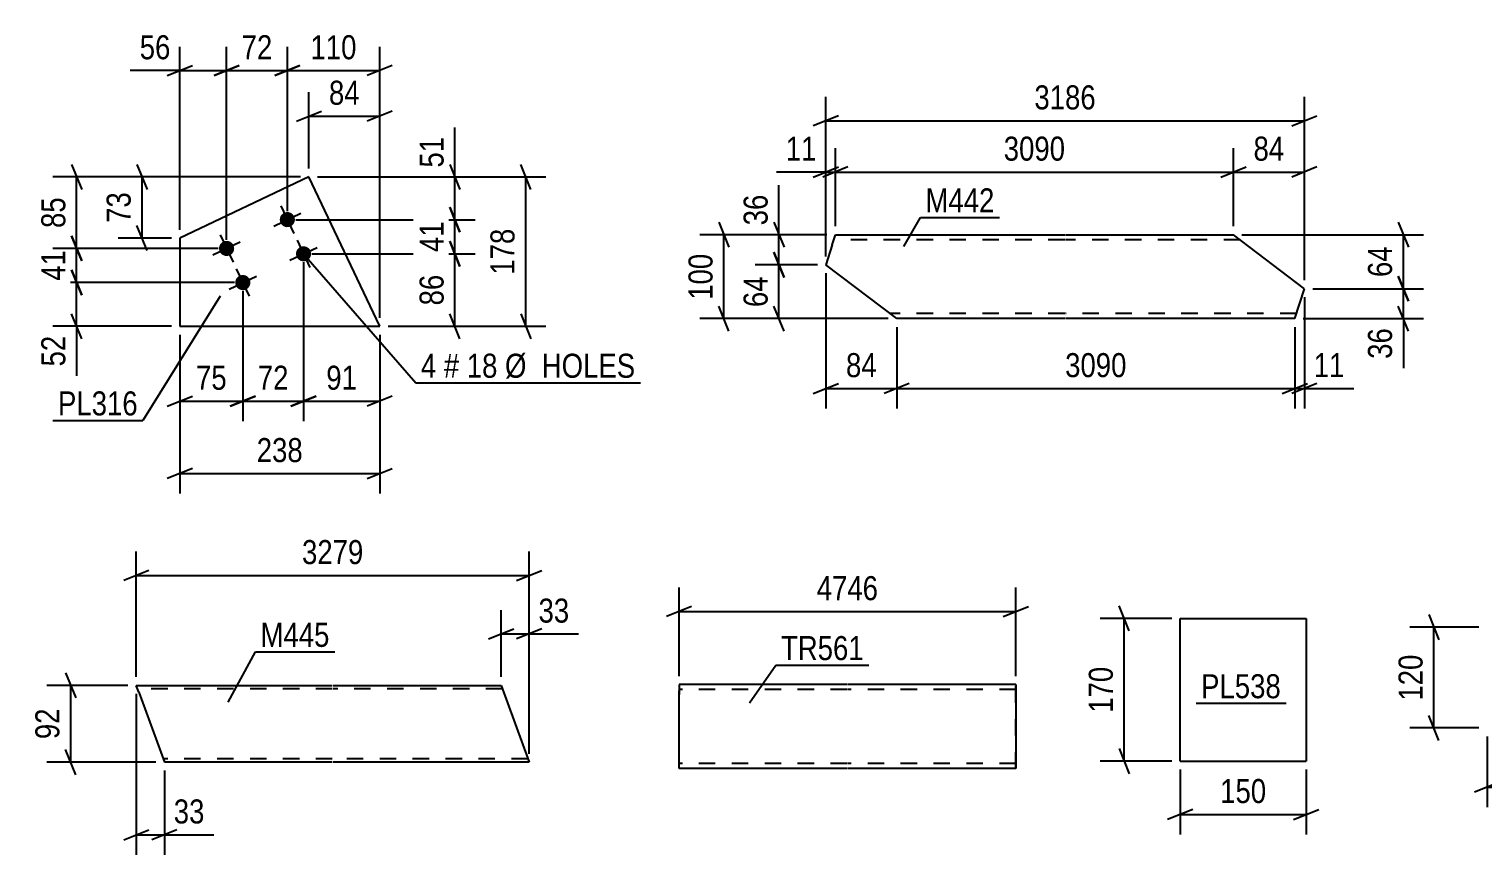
# Model space of a CAD drawing. Header units: millimetres. Extents: x 0 to 594, y 0 to 420.
# Drawn here: x 247.1 to 420.2, y 152.4 to 250.8 of the extents above; entities that cross this region are included whole.
import ezdxf

# ---------------------------------------------------------------- set-up
doc = ezdxf.new("R2010")
doc.units = ezdxf.units.MM
doc.linetypes.add('DXK_LINE_DOT2', pattern=[3.9198, 1.9599, -1.9599])
doc.styles.add('Arial Narrow', font='ARIALN.TTF', dxfattribs={"height": 0.2})

# ---------------------------------------------------------------- blocks, each defined once
blk = doc.blocks.new('Part-570345895-5652 - 5646')
at = {"color": 2, "linetype": 'Continuous'}
for p, q in [((342.74, 225.12), (342, 222.74)), ((342.74, 225.12), (343.12, 226.32)), ((343.12, 226.32), (370.43, 226.32)), ((370.53, 226.32), (390.53, 226.32)), ((398.96, 219.89), (390.53, 226.32)), ((350.43, 216.32), (342, 222.74)), ((397.84, 216.32), (398.96, 219.89)), ((370.43, 216.32), (350.43, 216.32)), ((397.84, 216.32), (370.53, 216.32))]:
    blk.add_line(p, q, dxfattribs=at)
at = {"color": 7, "linetype": 'DXK_LINE_DOT2'}
for p, q in [((370.43, 225.72), (342.93, 225.72)), ((391.32, 225.72), (370.53, 225.72)), ((370.43, 216.92), (349.64, 216.92)), ((398.03, 216.92), (370.53, 216.92))]:
    blk.add_line(p, q, dxfattribs=at)
blk = doc.blocks.new('Part-570345895-1241 - 1223')
at = {"color": 2, "linetype": 'Continuous'}
for p, q in [((260.19, 171.83), (259.89, 172.63)), ((259.89, 172.63), (283.23, 172.63)), ((260.19, 171.83), (263.23, 163.48)), ((283.33, 172.63), (303.33, 172.63)), ((303.33, 172.63), (306.66, 163.48)), ((283.23, 163.48), (263.23, 163.48)), ((306.66, 163.48), (283.33, 163.48))]:
    blk.add_line(p, q, dxfattribs=at)
at = {"color": 7, "linetype": 'DXK_LINE_DOT2'}
for p, q in [((283.23, 172.23), (260.04, 172.23)), ((303.47, 172.23), (283.33, 172.23)), ((303.48, 172.2), (303.47, 172.23)), ((303.47, 172.23), (303.48, 172.2)), ((303.5, 172.13), (303.48, 172.2)), ((303.48, 172.2), (303.5, 172.13)), ((283.23, 163.88), (263.08, 163.88)), ((306.51, 163.88), (283.33, 163.88))]:
    blk.add_line(p, q, dxfattribs=at)
blk = doc.blocks.new('Part-570345895-2169 - 2153')
at = {"color": 2, "linetype": 'Continuous'}
for p, q in [((324.51, 172.73), (324.51, 171.53)), ((344.51, 172.73), (324.51, 172.73)), ((324.51, 162.83), (324.51, 171.53)), ((364.61, 172.73), (344.61, 172.73)), ((364.61, 172.73), (364.61, 172.73)), ((364.61, 172.73), (364.61, 162.73)), ((324.51, 162.73), (324.51, 162.83)), ((344.51, 162.73), (324.51, 162.73)), ((364.61, 162.73), (344.61, 162.73)), ((364.61, 162.73), (364.61, 162.73))]:
    blk.add_line(p, q, dxfattribs=at)
at = {"color": 7, "linetype": 'DXK_LINE_DOT2'}
for p, q in [((344.51, 172.13), (324.51, 172.13)), ((324.51, 171.53), (324.51, 171.99)), ((364.61, 172.13), (344.61, 172.13)), ((364.61, 162.73), (364.61, 172.73)), ((364.61, 172.13), (364.61, 172.13)), ((324.51, 163.33), (324.51, 163.38)), ((344.51, 163.33), (324.51, 163.33)), ((364.61, 163.33), (344.61, 163.33)), ((364.61, 163.33), (364.61, 163.33))]:
    blk.add_line(p, q, dxfattribs=at)
blk = doc.blocks.new('Part-570345895-2017 - 2001')
at = {"color": 2, "linetype": 'Continuous'}
for p, q in [((280.45, 233.2), (265.08, 225.92)), ((288.87, 215.41), (280.45, 233.2)), ((265.08, 225.92), (265.08, 215.41)), ((265.08, 215.41), (288.87, 215.41))]:
    blk.add_line(p, q, dxfattribs=at)
blk = doc.blocks.new('Bolt-570345895-2022 - 2001')
at = {"linetype": 'Continuous'}
for points in [[(278.69, 228.5, -1), (277.06, 227.73, -1)], [(271.46, 225.07, -1), (269.83, 224.3, -1)], [(280.62, 224.43, -1), (278.99, 223.66, -1)], [(273.39, 221.01, -1), (271.76, 220.23, -1)]]:
    blk.add_hatch(color=1, dxfattribs=at).paths.add_polyline_path(points)
at = {"color": 1, "linetype": 'Continuous'}
for p, q in [((276.25, 227.34), (279.5, 228.88)), ((277.11, 229.74), (278.65, 226.48)), ((269.02, 223.92), (272.27, 225.46)), ((269.88, 226.31), (271.42, 223.06)), ((279.03, 225.67), (280.57, 222.42)), ((278.18, 223.27), (281.43, 224.81)), ((271.8, 222.25), (273.34, 218.99)), ((270.95, 219.85), (274.2, 221.39))]:
    blk.add_line(p, q, dxfattribs=at)
blk = doc.blocks.new('Part-570345895-1348 - 1334')
at = {"color": 2, "linetype": 'Continuous'}
for p, q in [((384.18, 180.61), (399.18, 180.61)), ((384.18, 163.61), (384.18, 180.61)), ((399.18, 180.61), (399.18, 163.61)), ((384.18, 163.61), (399.18, 163.61))]:
    blk.add_line(p, q, dxfattribs=at)
blk = doc.blocks.new('StraightDimension-570345895-5708 - 5646')
at = {"color": 7, "linetype": 'Continuous'}
for p, q in [((342, 223.74), (342, 236.64)), ((343.12, 227.32), (343.12, 236.64)), ((340.5, 233.19), (343.5, 234.39)), ((344.62, 234.39), (341.62, 233.19)), ((342, 233.79), (343.12, 233.79))]:
    blk.add_line(p, q, dxfattribs=at)
at = {"color": 0}
blk.add_wipeout([(341.48, 234.54), (341.48, 238.74), (336.62, 238.74), (336.62, 234.54)], dxfattribs=at)
at = {"color": 7, "linetype": 'Continuous'}
blk.add_line((342, 233.79), (336.1, 233.79), dxfattribs=at)
blk.add_line((342, 233.79), (336.1, 233.79), dxfattribs=at)
at = {"color": 3, "style": 'Arial Narrow'}
blk.add_text('11', height=2.863, dxfattribs=at).set_placement((337.22, 235.14))
blk = doc.blocks.new('StraightDimension-570345895-5684 - 5646')
at = {"color": 7, "linetype": 'Continuous'}
for p, q in [((343.12, 227.32), (343.12, 236.64)), ((390.53, 227.32), (390.53, 236.64)), ((344.62, 234.39), (341.62, 233.19)), ((343.12, 233.79), (390.53, 233.79)), ((389.03, 233.19), (392.03, 234.39))]:
    blk.add_line(p, q, dxfattribs=at)
at = {"color": 0}
blk.add_wipeout([(371.08, 234.54), (371.08, 238.74), (362.57, 238.74), (362.57, 234.54)], dxfattribs=at)
at = {"color": 3, "style": 'Arial Narrow'}
blk.add_text('3090', height=2.863, dxfattribs=at).set_placement((363.17, 235.14))
blk = doc.blocks.new('StraightDimension-570345895-5743 - 5646')
at = {"color": 7, "linetype": 'Continuous'}
for p, q in [((350.43, 215.32), (350.43, 205.6)), ((397.84, 215.32), (397.84, 205.6)), ((351.93, 208.6), (348.93, 207.4)), ((350.43, 208), (397.84, 208)), ((396.34, 207.4), (399.34, 208.6))]:
    blk.add_line(p, q, dxfattribs=at)
at = {"color": 0}
blk.add_wipeout([(378.39, 208.75), (378.39, 212.95), (369.88, 212.95), (369.88, 208.75)], dxfattribs=at)
at = {"color": 3, "style": 'Arial Narrow'}
blk.add_text('3090', height=2.863, dxfattribs=at).set_placement((370.48, 209.35))
blk = doc.blocks.new('StraightDimension-570345895-5655 - 5646')
at = {"color": 7, "linetype": 'Continuous'}
for p, q in [((342, 223.74), (342, 242.75)), ((398.96, 220.89), (398.96, 242.75)), ((343.5, 240.5), (340.5, 239.3)), ((342, 239.9), (398.96, 239.9)), ((397.46, 239.3), (400.46, 240.5))]:
    blk.add_line(p, q, dxfattribs=at)
at = {"color": 0}
blk.add_wipeout([(374.74, 240.65), (374.74, 244.85), (366.22, 244.85), (366.22, 240.65)], dxfattribs=at)
at = {"color": 3, "style": 'Arial Narrow'}
blk.add_text('3186', height=2.863, dxfattribs=at).set_placement((366.82, 241.25))
blk = doc.blocks.new('StraightDimension-570345895-5666 - 5646')
at = {"color": 7, "linetype": 'Continuous'}
for p, q in [((390.53, 227.32), (390.53, 236.64)), ((398.96, 220.89), (398.96, 236.64)), ((389.03, 233.19), (392.03, 234.39)), ((390.53, 233.79), (398.96, 233.79)), ((400.46, 234.39), (397.46, 233.19))]:
    blk.add_line(p, q, dxfattribs=at)
at = {"color": 0}
blk.add_wipeout([(397.17, 234.54), (397.17, 238.74), (392.31, 238.74), (392.31, 234.54)], dxfattribs=at)
at = {"color": 3, "style": 'Arial Narrow'}
blk.add_text('84', height=2.863, dxfattribs=at).set_placement((392.91, 235.14))
blk = doc.blocks.new('StraightDimension-570345895-5726 - 5646')
at = {"color": 7, "linetype": 'Continuous'}
for p, q in [((398.96, 218.89), (398.96, 205.6)), ((397.84, 215.32), (397.84, 205.6)), ((396.34, 207.4), (399.34, 208.6)), ((400.46, 208.6), (397.46, 207.4)), ((397.84, 208), (398.96, 208))]:
    blk.add_line(p, q, dxfattribs=at)
at = {"color": 0}
blk.add_wipeout([(404.34, 208.75), (404.34, 212.95), (399.48, 212.95), (399.48, 208.75)], dxfattribs=at)
at = {"color": 7, "linetype": 'Continuous'}
blk.add_line((398.96, 208), (404.86, 208), dxfattribs=at)
blk.add_line((398.96, 208), (404.86, 208), dxfattribs=at)
at = {"color": 3, "style": 'Arial Narrow'}
blk.add_text('11', height=2.863, dxfattribs=at).set_placement((400.08, 209.35))
blk = doc.blocks.new('StraightDimension-570345895-5767 - 5646')
at = {"color": 7, "linetype": 'Continuous'}
for p, q in [((342, 221.74), (342, 205.6)), ((350.43, 215.32), (350.43, 205.6)), ((340.5, 207.4), (343.5, 208.6)), ((342, 208), (350.43, 208)), ((351.93, 208.6), (348.93, 207.4))]:
    blk.add_line(p, q, dxfattribs=at)
at = {"color": 0}
blk.add_wipeout([(348.64, 208.75), (348.64, 212.95), (343.79, 212.95), (343.79, 208.75)], dxfattribs=at)
at = {"color": 3, "style": 'Arial Narrow'}
blk.add_text('84', height=2.863, dxfattribs=at).set_placement((344.39, 209.35))
blk = doc.blocks.new('StraightDimension-570345895-5785 - 5646')
at = {"color": 7, "linetype": 'Continuous'}
for p, q in [((335.81, 227.82), (337.01, 224.82)), ((342.12, 226.32), (333.56, 226.32)), ((336.41, 222.74), (336.41, 226.32)), ((337.01, 221.24), (335.81, 224.24)), ((341, 222.74), (333.56, 222.74))]:
    blk.add_line(p, q, dxfattribs=at)
at = {"color": 0}
blk.add_wipeout([(335.66, 231.7), (331.46, 231.7), (331.46, 226.84), (335.66, 226.84)], dxfattribs=at)
at = {"color": 7, "linetype": 'Continuous'}
blk.add_line((336.41, 226.32), (336.41, 232.22), dxfattribs=at)
blk.add_line((336.41, 226.32), (336.41, 232.22), dxfattribs=at)
at = {"color": 3, "style": 'Arial Narrow'}
blk.add_text('36', height=2.863, rotation=90.0002, dxfattribs=at).set_placement((335.06, 227.44))
blk = doc.blocks.new('StraightDimension-570345895-5809 - 5646')
at = {"color": 7, "linetype": 'Continuous'}
for p, q in [((335.81, 224.24), (337.01, 221.24)), ((341, 222.74), (333.56, 222.74)), ((336.41, 216.32), (336.41, 222.74)), ((337.01, 214.82), (335.81, 217.82)), ((349.43, 216.32), (333.56, 216.32))]:
    blk.add_line(p, q, dxfattribs=at)
at = {"color": 0}
blk.add_wipeout([(335.66, 221.96), (331.46, 221.96), (331.46, 217.1), (335.66, 217.1)], dxfattribs=at)
at = {"color": 3, "style": 'Arial Narrow'}
blk.add_text('64', height=2.863, rotation=90.0002, dxfattribs=at).set_placement((335.06, 217.7))
blk = doc.blocks.new('StraightDimension-570345895-5834 - 5646')
at = {"color": 7, "linetype": 'Continuous'}
for p, q in [((329.25, 227.82), (330.45, 224.82)), ((342.12, 226.32), (327, 226.32)), ((329.85, 216.32), (329.85, 226.32)), ((330.45, 214.82), (329.25, 217.82)), ((349.43, 216.32), (327, 216.32))]:
    blk.add_line(p, q, dxfattribs=at)
at = {"color": 0}
blk.add_wipeout([(329.1, 224.66), (324.9, 224.66), (324.9, 217.97), (329.1, 217.97)], dxfattribs=at)
at = {"color": 3, "style": 'Arial Narrow'}
blk.add_text('100', height=2.863, rotation=90.0002, dxfattribs=at).set_placement((328.5, 218.57))
blk = doc.blocks.new('StraightDimension-570345895-5866 - 5646')
at = {"color": 7, "linetype": 'Continuous'}
for p, q in [((410.15, 227.82), (411.35, 224.82)), ((391.53, 226.32), (413.15, 226.32)), ((410.75, 219.89), (410.75, 226.32)), ((399.96, 219.89), (413.15, 219.89)), ((411.35, 218.39), (410.15, 221.39))]:
    blk.add_line(p, q, dxfattribs=at)
at = {"color": 0}
blk.add_wipeout([(410, 225.53), (405.8, 225.53), (405.8, 220.68), (410, 220.68)], dxfattribs=at)
at = {"color": 3, "style": 'Arial Narrow'}
blk.add_text('64', height=2.863, rotation=90.0002, dxfattribs=at).set_placement((409.4, 221.28))
blk = doc.blocks.new('StraightDimension-570345895-5890 - 5646')
at = {"color": 7, "linetype": 'Continuous'}
for p, q in [((399.96, 219.89), (413.15, 219.89)), ((410.15, 221.39), (411.35, 218.39)), ((410.75, 216.32), (410.75, 219.89)), ((411.35, 214.82), (410.15, 217.82)), ((398.84, 216.32), (413.15, 216.32))]:
    blk.add_line(p, q, dxfattribs=at)
at = {"color": 0}
blk.add_wipeout([(410, 215.79), (405.8, 215.79), (405.8, 210.93), (410, 210.93)], dxfattribs=at)
at = {"color": 7, "linetype": 'Continuous'}
blk.add_line((410.75, 216.32), (410.75, 210.41), dxfattribs=at)
blk.add_line((410.75, 216.32), (410.75, 210.41), dxfattribs=at)
at = {"color": 3, "style": 'Arial Narrow'}
blk.add_text('36', height=2.863, rotation=90.0002, dxfattribs=at).set_placement((409.4, 211.53))
blk = doc.blocks.new('StraightDimension-570345895-1299 - 1223')
at = {"color": 7, "linetype": 'Continuous'}
for p, q in [((259.89, 171.63), (259.89, 152.43)), ((263.23, 162.48), (263.23, 152.43)), ((258.39, 154.23), (261.39, 155.43)), ((259.89, 154.83), (263.23, 154.83)), ((264.73, 155.43), (261.73, 154.23))]:
    blk.add_line(p, q, dxfattribs=at)
at = {"color": 0}
blk.add_wipeout([(268.61, 155.58), (268.61, 159.78), (263.75, 159.78), (263.75, 155.58)], dxfattribs=at)
at = {"color": 7, "linetype": 'Continuous'}
blk.add_line((263.23, 154.83), (269.13, 154.83), dxfattribs=at)
blk.add_line((263.23, 154.83), (269.13, 154.83), dxfattribs=at)
at = {"color": 3, "style": 'Arial Narrow'}
blk.add_text('33', height=2.863, dxfattribs=at).set_placement((264.35, 156.18))
blk = doc.blocks.new('StraightDimension-570345895-1276 - 1223')
at = {"color": 7, "linetype": 'Continuous'}
for p, q in [((303.33, 173.63), (303.33, 181.61)), ((306.66, 164.48), (306.66, 181.61)), ((301.83, 178.16), (304.83, 179.36)), ((303.33, 178.76), (306.66, 178.76)), ((308.16, 179.36), (305.16, 178.16))]:
    blk.add_line(p, q, dxfattribs=at)
at = {"color": 0}
blk.add_wipeout([(312.04, 179.51), (312.04, 183.71), (307.18, 183.71), (307.18, 179.51)], dxfattribs=at)
at = {"color": 7, "linetype": 'Continuous'}
blk.add_line((306.66, 178.76), (312.56, 178.76), dxfattribs=at)
blk.add_line((306.66, 178.76), (312.56, 178.76), dxfattribs=at)
at = {"color": 3, "style": 'Arial Narrow'}
blk.add_text('33', height=2.863, dxfattribs=at).set_placement((307.78, 180.11))
blk = doc.blocks.new('StraightDimension-570345895-1244 - 1223')
at = {"color": 7, "linetype": 'Continuous'}
for p, q in [((251.48, 174.13), (252.68, 171.13)), ((258.89, 172.63), (249.23, 172.63)), ((252.08, 163.48), (252.08, 172.63)), ((252.68, 161.98), (251.48, 164.98)), ((262.23, 163.48), (249.23, 163.48))]:
    blk.add_line(p, q, dxfattribs=at)
at = {"color": 0}
blk.add_wipeout([(251.33, 170.48), (247.13, 170.48), (247.13, 165.63), (251.33, 165.63)], dxfattribs=at)
at = {"color": 3, "style": 'Arial Narrow'}
blk.add_text('92', height=2.863, rotation=90.0002, dxfattribs=at).set_placement((250.73, 166.23))
blk = doc.blocks.new('StraightDimension-570345895-1317 - 1223')
at = {"color": 7, "linetype": 'Continuous'}
for p, q in [((259.89, 173.63), (259.89, 188.58)), ((306.66, 164.48), (306.66, 188.58)), ((261.39, 186.33), (258.39, 185.13)), ((259.89, 185.73), (306.66, 185.73)), ((305.16, 185.13), (308.16, 186.33))]:
    blk.add_line(p, q, dxfattribs=at)
at = {"color": 0}
blk.add_wipeout([(287.53, 186.48), (287.53, 190.68), (279.02, 190.68), (279.02, 186.48)], dxfattribs=at)
at = {"color": 3, "style": 'Arial Narrow'}
blk.add_text('3279', height=2.863, dxfattribs=at).set_placement((279.62, 187.08))
blk = doc.blocks.new('StraightDimension-570345895-2865 - 2849')
at = {"color": 7, "linetype": 'Continuous'}
for p, q in [((420.72, 166.56), (420.72, 158.11)), ((444.51, 166.56), (444.51, 158.11)), ((422.22, 161.11), (419.22, 159.91)), ((443.01, 159.91), (446.01, 161.11)), ((420.72, 160.51), (444.51, 160.51))]:
    blk.add_line(p, q, dxfattribs=at)
at = {"color": 0}
blk.add_wipeout([(435.96, 161.26), (435.96, 165.46), (429.27, 165.46), (429.27, 161.26)], dxfattribs=at)
at = {"color": 3, "style": 'Arial Narrow'}
blk.add_text('238', height=2.863, dxfattribs=at).set_placement((429.87, 161.86))
blk = doc.blocks.new('StraightDimension-570345895-2876 - 2849')
at = {"color": 7, "linetype": 'Continuous'}
for p, q in [((413.79, 181.06), (414.99, 178.06)), ((419.72, 179.56), (411.54, 179.56)), ((414.39, 167.56), (414.39, 179.56)), ((414.99, 166.06), (413.79, 169.06)), ((419.72, 167.56), (411.54, 167.56))]:
    blk.add_line(p, q, dxfattribs=at)
at = {"color": 0}
blk.add_wipeout([(413.64, 176.91), (409.44, 176.91), (409.44, 170.22), (413.64, 170.22)], dxfattribs=at)
at = {"color": 3, "style": 'Arial Narrow'}
blk.add_text('120', height=2.863, rotation=90.0002, dxfattribs=at).set_placement((413.04, 170.82))
blk = doc.blocks.new('StraightDimension-570345895-2194 - 2153')
at = {"color": 7, "linetype": 'Continuous'}
for p, q in [((324.51, 173.73), (324.51, 184.28)), ((364.61, 173.73), (364.61, 184.28)), ((326.01, 182.03), (323.01, 180.83)), ((363.11, 180.83), (366.11, 182.03)), ((324.51, 181.43), (364.61, 181.43))]:
    blk.add_line(p, q, dxfattribs=at)
at = {"color": 0}
blk.add_wipeout([(348.82, 182.18), (348.82, 186.38), (340.3, 186.38), (340.3, 182.18)], dxfattribs=at)
at = {"color": 3, "style": 'Arial Narrow'}
blk.add_text('4746', height=2.863, dxfattribs=at).set_placement((340.9, 182.78))
blk = doc.blocks.new('StraightDimension-570345895-2045 - 2001')
at = {"color": 7, "linetype": 'Continuous'}
for p, q in [((297.23, 225.54), (298.43, 222.54)), ((280.8, 224.04), (300.23, 224.04)), ((297.83, 215.41), (297.83, 224.04)), ((298.43, 213.91), (297.23, 216.91)), ((289.87, 215.41), (300.23, 215.41))]:
    blk.add_line(p, q, dxfattribs=at)
at = {"color": 0}
blk.add_wipeout([(297.08, 222.16), (292.88, 222.16), (292.88, 217.3), (297.08, 217.3)], dxfattribs=at)
at = {"color": 3, "style": 'Arial Narrow'}
blk.add_text('86', height=2.863, rotation=90.0002, dxfattribs=at).set_placement((296.48, 217.9))
blk = doc.blocks.new('StraightDimension-570345895-2136 - 2001')
at = {"color": 7, "linetype": 'Continuous'}
for p, q in [((265.08, 214.41), (265.08, 195.48)), ((288.87, 214.41), (288.87, 195.48)), ((266.58, 198.48), (263.58, 197.28)), ((265.08, 197.88), (288.87, 197.88)), ((287.37, 197.28), (290.37, 198.48))]:
    blk.add_line(p, q, dxfattribs=at)
at = {"color": 0}
blk.add_wipeout([(280.32, 198.63), (280.32, 202.83), (273.63, 202.83), (273.63, 198.63)], dxfattribs=at)
at = {"color": 3, "style": 'Arial Narrow'}
blk.add_text('238', height=2.863, dxfattribs=at).set_placement((274.23, 199.23))
blk = doc.blocks.new('StraightDimension-570345895-2120 - 2001')
at = {"color": 7, "linetype": 'Continuous'}
for p, q in [((306.87, 231.7), (305.67, 234.7)), ((281.45, 233.2), (308.67, 233.2)), ((306.27, 215.41), (306.27, 233.2)), ((305.67, 216.91), (306.87, 213.91)), ((289.87, 215.41), (308.67, 215.41))]:
    blk.add_line(p, q, dxfattribs=at)
at = {"color": 0}
blk.add_wipeout([(305.52, 227.65), (301.32, 227.65), (301.32, 220.96), (305.52, 220.96)], dxfattribs=at)
at = {"color": 3, "style": 'Arial Narrow'}
blk.add_text('178', height=2.863, rotation=90.0002, dxfattribs=at).set_placement((304.92, 221.56))
blk = doc.blocks.new('StraightDimension-570345895-2068 - 2001')
at = {"color": 7, "linetype": 'Continuous'}
for p, q in [((252.19, 222.12), (253.39, 219.12)), ((271.57, 220.62), (249.94, 220.62)), ((252.79, 215.41), (252.79, 220.62)), ((253.39, 213.91), (252.19, 216.91)), ((264.08, 215.41), (249.94, 215.41))]:
    blk.add_line(p, q, dxfattribs=at)
at = {"color": 0}
blk.add_wipeout([(252.04, 214.89), (247.84, 214.89), (247.84, 210.03), (252.04, 210.03)], dxfattribs=at)
at = {"color": 7, "linetype": 'Continuous'}
blk.add_line((252.79, 215.41), (252.79, 209.5), dxfattribs=at)
blk.add_line((252.79, 215.41), (252.79, 209.5), dxfattribs=at)
at = {"color": 3, "style": 'Arial Narrow'}
blk.add_text('52', height=2.863, rotation=90.0002, dxfattribs=at).set_placement((251.44, 210.63))
blk = doc.blocks.new('StraightDimension-570345895-2059 - 2001')
at = {"color": 7, "linetype": 'Continuous'}
for p, q in [((297.23, 234.7), (298.43, 231.7)), ((281.45, 233.2), (300.23, 233.2)), ((297.83, 228.11), (297.83, 233.2)), ((298.43, 226.61), (297.23, 229.61)), ((278.88, 228.11), (300.23, 228.11))]:
    blk.add_line(p, q, dxfattribs=at)
at = {"color": 0}
blk.add_wipeout([(297.08, 238.58), (292.88, 238.58), (292.88, 233.72), (297.08, 233.72)], dxfattribs=at)
at = {"color": 7, "linetype": 'Continuous'}
blk.add_line((297.83, 233.2), (297.83, 239.11), dxfattribs=at)
blk.add_line((297.83, 233.2), (297.83, 239.11), dxfattribs=at)
at = {"color": 3, "style": 'Arial Narrow'}
blk.add_text('51', height=2.863, rotation=90.0002, dxfattribs=at).set_placement((296.48, 234.32))
blk = doc.blocks.new('StraightDimension-570345895-2030 - 2001')
at = {"color": 7, "linetype": 'Continuous'}
for p, q in [((279.8, 223.04), (279.8, 204.1)), ((288.87, 214.41), (288.87, 204.1)), ((278.3, 205.9), (281.3, 207.1)), ((279.8, 206.5), (288.87, 206.5)), ((290.37, 207.1), (287.37, 205.9))]:
    blk.add_line(p, q, dxfattribs=at)
at = {"color": 0}
blk.add_wipeout([(286.76, 207.25), (286.76, 211.45), (281.91, 211.45), (281.91, 207.25)], dxfattribs=at)
at = {"color": 3, "style": 'Arial Narrow'}
blk.add_text('91', height=2.863, dxfattribs=at).set_placement((282.51, 207.85))
blk = doc.blocks.new('StraightDimension-570345895-2024 - 2001')
at = {"color": 7, "linetype": 'Continuous'}
for p, q in [((272.57, 219.62), (272.57, 204.1)), ((265.08, 214.41), (265.08, 204.1)), ((263.58, 205.9), (266.58, 207.1)), ((265.08, 206.5), (272.57, 206.5)), ((274.07, 207.1), (271.07, 205.9))]:
    blk.add_line(p, q, dxfattribs=at)
at = {"color": 0}
blk.add_wipeout([(271.25, 207.25), (271.25, 211.45), (266.4, 211.45), (266.4, 207.25)], dxfattribs=at)
at = {"color": 3, "style": 'Arial Narrow'}
blk.add_text('75', height=2.863, dxfattribs=at).set_placement((267, 207.85))
blk = doc.blocks.new('StraightDimension-570345895-2036 - 2001')
at = {"color": 7, "linetype": 'Continuous'}
for p, q in [((279.8, 223.04), (279.8, 204.1)), ((272.57, 219.62), (272.57, 204.1)), ((271.07, 205.9), (274.07, 207.1)), ((272.57, 206.5), (279.8, 206.5)), ((281.3, 207.1), (278.3, 205.9))]:
    blk.add_line(p, q, dxfattribs=at)
at = {"color": 0}
blk.add_wipeout([(278.62, 207.25), (278.62, 211.45), (273.76, 211.45), (273.76, 207.25)], dxfattribs=at)
at = {"color": 3, "style": 'Arial Narrow'}
blk.add_text('72', height=2.863, dxfattribs=at).set_placement((274.36, 207.85))
blk = doc.blocks.new('StraightDimension-570345895-2051 - 2001')
at = {"color": 7, "linetype": 'Continuous'}
for p, q in [((297.23, 229.61), (298.43, 226.61)), ((278.88, 228.11), (300.23, 228.11)), ((297.83, 224.04), (297.83, 228.11)), ((298.43, 222.54), (297.23, 225.54)), ((280.8, 224.04), (300.23, 224.04))]:
    blk.add_line(p, q, dxfattribs=at)
at = {"color": 0}
blk.add_wipeout([(297.08, 228.51), (292.88, 228.51), (292.88, 223.65), (297.08, 223.65)], dxfattribs=at)
at = {"color": 3, "style": 'Arial Narrow'}
blk.add_text('41', height=2.863, rotation=90.0002, dxfattribs=at).set_placement((296.48, 224.25))
blk = doc.blocks.new('StraightDimension-570345895-2074 - 2001')
at = {"color": 7, "linetype": 'Continuous'}
for p, q in [((252.19, 226.19), (253.39, 223.19)), ((269.65, 224.69), (249.94, 224.69)), ((252.79, 220.62), (252.79, 224.69)), ((253.39, 219.12), (252.19, 222.12)), ((271.57, 220.62), (249.94, 220.62))]:
    blk.add_line(p, q, dxfattribs=at)
at = {"color": 0}
blk.add_wipeout([(252.04, 225.08), (247.84, 225.08), (247.84, 220.23), (252.04, 220.23)], dxfattribs=at)
at = {"color": 3, "style": 'Arial Narrow'}
blk.add_text('41', height=2.863, rotation=90.0002, dxfattribs=at).set_placement((251.44, 220.83))
blk = doc.blocks.new('StraightDimension-570345895-2082 - 2001')
at = {"color": 7, "linetype": 'Continuous'}
for p, q in [((252.19, 234.7), (253.39, 231.7)), ((279.45, 233.2), (249.94, 233.2)), ((252.79, 224.69), (252.79, 233.2)), ((253.39, 223.19), (252.19, 226.19)), ((269.65, 224.69), (249.94, 224.69))]:
    blk.add_line(p, q, dxfattribs=at)
at = {"color": 0}
blk.add_wipeout([(252.04, 231.37), (247.84, 231.37), (247.84, 226.52), (252.04, 226.52)], dxfattribs=at)
at = {"color": 3, "style": 'Arial Narrow'}
blk.add_text('85', height=2.863, rotation=90.0002, dxfattribs=at).set_placement((251.44, 227.12))
blk = doc.blocks.new('StraightDimension-570345895-2091 - 2001')
at = {"color": 7, "linetype": 'Continuous'}
for p, q in [((265.08, 226.92), (265.08, 248.72)), ((270.65, 225.69), (270.65, 248.72)), ((263.58, 245.27), (266.58, 246.47)), ((265.08, 245.87), (270.65, 245.87)), ((272.15, 246.47), (269.15, 245.27))]:
    blk.add_line(p, q, dxfattribs=at)
at = {"color": 0}
blk.add_wipeout([(264.56, 246.62), (264.56, 250.82), (259.7, 250.82), (259.7, 246.62)], dxfattribs=at)
at = {"color": 7, "linetype": 'Continuous'}
blk.add_line((265.08, 245.87), (259.17, 245.87), dxfattribs=at)
blk.add_line((265.08, 245.87), (259.17, 245.87), dxfattribs=at)
at = {"color": 3, "style": 'Arial Narrow'}
blk.add_text('56', height=2.863, dxfattribs=at).set_placement((260.3, 247.22))
blk = doc.blocks.new('StraightDimension-570345895-2101 - 2001')
at = {"color": 7, "linetype": 'Continuous'}
for p, q in [((270.65, 225.69), (270.65, 248.72)), ((277.88, 229.11), (277.88, 248.72)), ((269.15, 245.27), (272.15, 246.47)), ((270.65, 245.87), (277.88, 245.87)), ((279.38, 246.47), (276.38, 245.27))]:
    blk.add_line(p, q, dxfattribs=at)
at = {"color": 0}
blk.add_wipeout([(276.69, 246.62), (276.69, 250.82), (271.83, 250.82), (271.83, 246.62)], dxfattribs=at)
at = {"color": 3, "style": 'Arial Narrow'}
blk.add_text('72', height=2.863, dxfattribs=at).set_placement((272.43, 247.22))
blk = doc.blocks.new('StraightDimension-570345895-2111 - 2001')
at = {"color": 7, "linetype": 'Continuous'}
for p, q in [((277.88, 229.11), (277.88, 248.72)), ((288.87, 216.41), (288.87, 248.72)), ((276.38, 245.27), (279.38, 246.47)), ((277.88, 245.87), (288.87, 245.87)), ((290.37, 246.47), (287.37, 245.27))]:
    blk.add_line(p, q, dxfattribs=at)
at = {"color": 0}
blk.add_wipeout([(286.71, 246.62), (286.71, 250.82), (280.03, 250.82), (280.03, 246.62)], dxfattribs=at)
at = {"color": 3, "style": 'Arial Narrow'}
blk.add_text('110', height=2.863, dxfattribs=at).set_placement((280.63, 247.22))
blk = doc.blocks.new('StraightDimension-570345895-2127 - 2001')
at = {"color": 7, "linetype": 'Continuous'}
for p, q in [((259.97, 234.7), (261.17, 231.7)), ((279.45, 233.2), (257.72, 233.2)), ((260.57, 225.92), (260.57, 233.2)), ((261.17, 224.42), (259.97, 227.42)), ((264.08, 225.92), (257.72, 225.92))]:
    blk.add_line(p, q, dxfattribs=at)
at = {"color": 0}
blk.add_wipeout([(259.82, 231.99), (255.62, 231.99), (255.62, 227.13), (259.82, 227.13)], dxfattribs=at)
at = {"color": 3, "style": 'Arial Narrow'}
blk.add_text('73', height=2.863, rotation=90.0002, dxfattribs=at).set_placement((259.22, 227.73))
blk = doc.blocks.new('StraightDimension-570345895-2141 - 2001')
at = {"color": 7, "linetype": 'Continuous'}
for p, q in [((280.45, 234.2), (280.45, 243.3)), ((288.87, 216.41), (288.87, 243.3)), ((278.95, 239.85), (281.95, 241.05)), ((290.37, 241.05), (287.37, 239.85)), ((280.45, 240.45), (288.87, 240.45))]:
    blk.add_line(p, q, dxfattribs=at)
at = {"color": 0}
blk.add_wipeout([(287.09, 241.2), (287.09, 245.4), (282.23, 245.4), (282.23, 241.2)], dxfattribs=at)
at = {"color": 3, "style": 'Arial Narrow'}
blk.add_text('84', height=2.863, dxfattribs=at).set_placement((282.83, 241.8))
blk = doc.blocks.new('StraightDimension-570345895-1362 - 1334')
at = {"color": 7, "linetype": 'Continuous'}
for p, q in [((378.11, 179.11), (376.91, 182.11)), ((383.18, 180.61), (374.66, 180.61)), ((377.51, 163.61), (377.51, 180.61)), ((376.91, 165.11), (378.11, 162.11)), ((383.18, 163.61), (374.66, 163.61))]:
    blk.add_line(p, q, dxfattribs=at)
at = {"color": 0}
blk.add_wipeout([(376.76, 175.45), (372.56, 175.45), (372.56, 168.77), (376.76, 168.77)], dxfattribs=at)
at = {"color": 3, "style": 'Arial Narrow'}
blk.add_text('170', height=2.863, rotation=90.0002, dxfattribs=at).set_placement((376.16, 169.37))
blk = doc.blocks.new('StraightDimension-570345895-1351 - 1334')
at = {"color": 7, "linetype": 'Continuous'}
for p, q in [((384.18, 162.61), (384.18, 154.86)), ((399.18, 162.61), (399.18, 154.86)), ((385.68, 157.86), (382.68, 156.66)), ((397.68, 156.66), (400.68, 157.86)), ((384.18, 157.26), (399.18, 157.26))]:
    blk.add_line(p, q, dxfattribs=at)
at = {"color": 0}
blk.add_wipeout([(395.02, 158.01), (395.02, 162.21), (388.34, 162.21), (388.34, 158.01)], dxfattribs=at)
at = {"color": 3, "style": 'Arial Narrow'}
blk.add_text('150', height=2.863, dxfattribs=at).set_placement((388.94, 158.61))
blk = doc.blocks.new('Mark-570345895-5648 - 5646')
at = {"color": 0}
blk.add_wipeout([(362.07, 228.98), (362.07, 231.98), (353.85, 231.98), (353.85, 228.98)], dxfattribs=at)
blk.add_wipeout([(362.07, 228.98), (362.07, 231.98), (353.85, 231.98), (353.85, 228.98)], dxfattribs=at)
at = {"color": 30, "linetype": 'Continuous'}
for p, q in [((351.28, 224.9), (353.25, 228.38)), ((353.25, 228.38), (362.67, 228.38))]:
    blk.add_line(p, q, dxfattribs=at)
at = {"color": 3, "style": 'Arial Narrow'}
blk.add_text('M442', height=2.863, dxfattribs=at).set_placement((353.85, 228.98))
blk = doc.blocks.new('Mark-570345895-1236 - 1223')
at = {"color": 0}
blk.add_wipeout([(282.91, 177.22), (282.91, 180.22), (274.68, 180.22), (274.68, 177.22)], dxfattribs=at)
blk.add_wipeout([(282.91, 177.22), (282.91, 180.22), (274.68, 180.22), (274.68, 177.22)], dxfattribs=at)
at = {"color": 30, "linetype": 'Continuous'}
for p, q in [((270.83, 170.65), (274.08, 176.62)), ((274.08, 176.62), (283.51, 176.62))]:
    blk.add_line(p, q, dxfattribs=at)
at = {"color": 3, "style": 'Arial Narrow'}
blk.add_text('M445', height=2.863, dxfattribs=at).set_placement((274.68, 177.22))
blk = doc.blocks.new('Mark-570345895-2165 - 2153')
at = {"color": 0}
blk.add_wipeout([(346.52, 175.64), (346.52, 178.64), (336.65, 178.64), (336.65, 175.64)], dxfattribs=at)
blk.add_wipeout([(346.52, 175.64), (346.52, 178.64), (336.65, 178.64), (336.65, 175.64)], dxfattribs=at)
at = {"color": 30, "linetype": 'Continuous'}
for p, q in [((332.91, 170.56), (336.05, 175.04)), ((336.05, 175.04), (347.12, 175.04))]:
    blk.add_line(p, q, dxfattribs=at)
at = {"color": 3, "style": 'Arial Narrow'}
blk.add_text('TR561', height=2.863, dxfattribs=at).set_placement((336.65, 175.64))
blk = doc.blocks.new('Mark-570345895-2013 - 2001')
at = {"color": 0}
blk.add_wipeout([(260.07, 204.79), (260.07, 207.79), (250.57, 207.79), (250.57, 204.79)], dxfattribs=at)
blk.add_wipeout([(260.07, 204.79), (260.07, 207.79), (250.57, 207.79), (250.57, 204.79)], dxfattribs=at)
at = {"color": 30, "linetype": 'Continuous'}
for p in [(269.87, 219), (249.97, 204.19)]:
    blk.add_line(p, (260.67, 204.19), dxfattribs=at)
at = {"color": 3, "style": 'Arial Narrow'}
blk.add_text('PL316', height=2.863, dxfattribs=at).set_placement((250.57, 204.79))
blk = doc.blocks.new('Mark-570345895-2018 - 2001')
at = {"color": 0}
for points in [[(295.61, 209.28), (295.61, 212.28), (293.78, 212.28), (293.78, 209.28)], [(298.34, 209.28), (298.34, 212.28), (296.51, 212.28), (296.51, 209.28)], [(302.89, 209.28), (302.89, 212.28), (299.24, 212.28), (299.24, 209.28)], [(319.32, 209.28), (319.32, 212.28), (303.79, 212.28), (303.79, 209.28)]]:
    blk.add_wipeout(points, dxfattribs=at)
for points in [[(295.61, 209.28), (295.61, 212.28), (293.78, 212.28), (293.78, 209.28)], [(298.34, 209.28), (298.34, 212.28), (296.51, 212.28), (296.51, 209.28)], [(302.89, 209.28), (302.89, 212.28), (299.24, 212.28), (299.24, 209.28)], [(319.32, 209.28), (319.32, 212.28), (303.79, 212.28), (303.79, 209.28)]]:
    blk.add_wipeout(points, dxfattribs=at)
at = {"color": 7, "linetype": 'Continuous'}
for p, q in [((279.8, 224.04), (293.18, 208.68)), ((293.18, 208.68), (319.92, 208.68))]:
    blk.add_line(p, q, dxfattribs=at)
at = {"color": 3, "style": 'Arial Narrow'}
for s, height, p in [('4', 2.86, (293.78, 209.28)), ('#', 2.86, (296.51, 209.28)), ('18', 2.863, (299.24, 209.28)), ('Ø  HOLES', 2.863, (303.79, 209.28))]:
    blk.add_text(s, height=height, dxfattribs=at).set_placement(p)
blk = doc.blocks.new('Mark-570345895-1346 - 1334')
at = {"color": 0}
blk.add_wipeout([(396.18, 171.1), (396.18, 174.1), (386.67, 174.1), (386.67, 171.1)], dxfattribs=at)
blk.add_wipeout([(396.18, 171.1), (396.18, 174.1), (386.67, 174.1), (386.67, 171.1)], dxfattribs=at)
at = {"color": 30, "linetype": 'Continuous'}
blk.add_line((386.07, 170.5), (396.78, 170.5), dxfattribs=at)
at = {"color": 3, "style": 'Arial Narrow'}
blk.add_text('PL538', height=2.863, dxfattribs=at).set_placement((386.67, 171.1))

msp = doc.modelspace()

# ---------------------------------------------------------------- block references
for name in ['Part-570345895-2017 - 2001', 'Bolt-570345895-2022 - 2001', 'Part-570345895-5652 - 5646', 'StraightDimension-570345895-5743 - 5646', 'StraightDimension-570345895-2194 - 2153', 'StraightDimension-570345895-1362 - 1334', 'Part-570345895-1348 - 1334', 'Part-570345895-1241 - 1223', 'Part-570345895-2169 - 2153', 'StraightDimension-570345895-2865 - 2849']:
    msp.add_blockref(name, (0, 0))

# ---------------------------------------------------------------- next in the draw order: block references
for name in ['StraightDimension-570345895-5708 - 5646', 'StraightDimension-570345895-2045 - 2001', 'StraightDimension-570345895-5726 - 5646', 'StraightDimension-570345895-1276 - 1223', 'StraightDimension-570345895-2876 - 2849', 'Mark-570345895-2165 - 2153', 'Mark-570345895-1346 - 1334', 'StraightDimension-570345895-1299 - 1223', 'StraightDimension-570345895-1351 - 1334']:
    msp.add_blockref(name, (0, 0))

# ---------------------------------------------------------------- next in the draw order: block references
for name in ['StraightDimension-570345895-5684 - 5646', 'StraightDimension-570345895-2136 - 2001', 'StraightDimension-570345895-1244 - 1223']:
    msp.add_blockref(name, (0, 0))

# ---------------------------------------------------------------- next in the draw order: block references
for name in ['StraightDimension-570345895-5655 - 5646', 'StraightDimension-570345895-2120 - 2001', 'StraightDimension-570345895-2068 - 2001', 'StraightDimension-570345895-1317 - 1223']:
    msp.add_blockref(name, (0, 0))

# ---------------------------------------------------------------- next in the draw order: block references
for name in ['StraightDimension-570345895-2059 - 2001', 'StraightDimension-570345895-5666 - 5646', 'Mark-570345895-5648 - 5646', 'StraightDimension-570345895-2030 - 2001', 'StraightDimension-570345895-5767 - 5646', 'StraightDimension-570345895-2024 - 2001', 'Mark-570345895-1236 - 1223']:
    msp.add_blockref(name, (0, 0))

# ---------------------------------------------------------------- next in the draw order: block references
for name in ['StraightDimension-570345895-5785 - 5646', 'StraightDimension-570345895-5866 - 5646', 'StraightDimension-570345895-2036 - 2001']:
    msp.add_blockref(name, (0, 0))

# ---------------------------------------------------------------- next in the draw order: block references
for name in ['StraightDimension-570345895-2051 - 2001', 'StraightDimension-570345895-2074 - 2001', 'StraightDimension-570345895-5809 - 5646', 'StraightDimension-570345895-5890 - 5646']:
    msp.add_blockref(name, (0, 0))

# ---------------------------------------------------------------- next in the draw order: block references
for name in ['StraightDimension-570345895-2082 - 2001', 'StraightDimension-570345895-5834 - 5646', 'Mark-570345895-2013 - 2001']:
    msp.add_blockref(name, (0, 0))

# ---------------------------------------------------------------- next in the draw order: block references
msp.add_blockref('StraightDimension-570345895-2091 - 2001', (0, 0))

# ---------------------------------------------------------------- next in the draw order: block references
msp.add_blockref('StraightDimension-570345895-2101 - 2001', (0, 0))

# ---------------------------------------------------------------- next in the draw order: block references
msp.add_blockref('StraightDimension-570345895-2111 - 2001', (0, 0))

# ---------------------------------------------------------------- next in the draw order: block references
msp.add_blockref('StraightDimension-570345895-2127 - 2001', (0, 0))

# ---------------------------------------------------------------- next in the draw order: block references
msp.add_blockref('StraightDimension-570345895-2141 - 2001', (0, 0))

# ---------------------------------------------------------------- next in the draw order: block references
msp.add_blockref('Mark-570345895-2018 - 2001', (0, 0))

doc.saveas('drawing.dxf')
